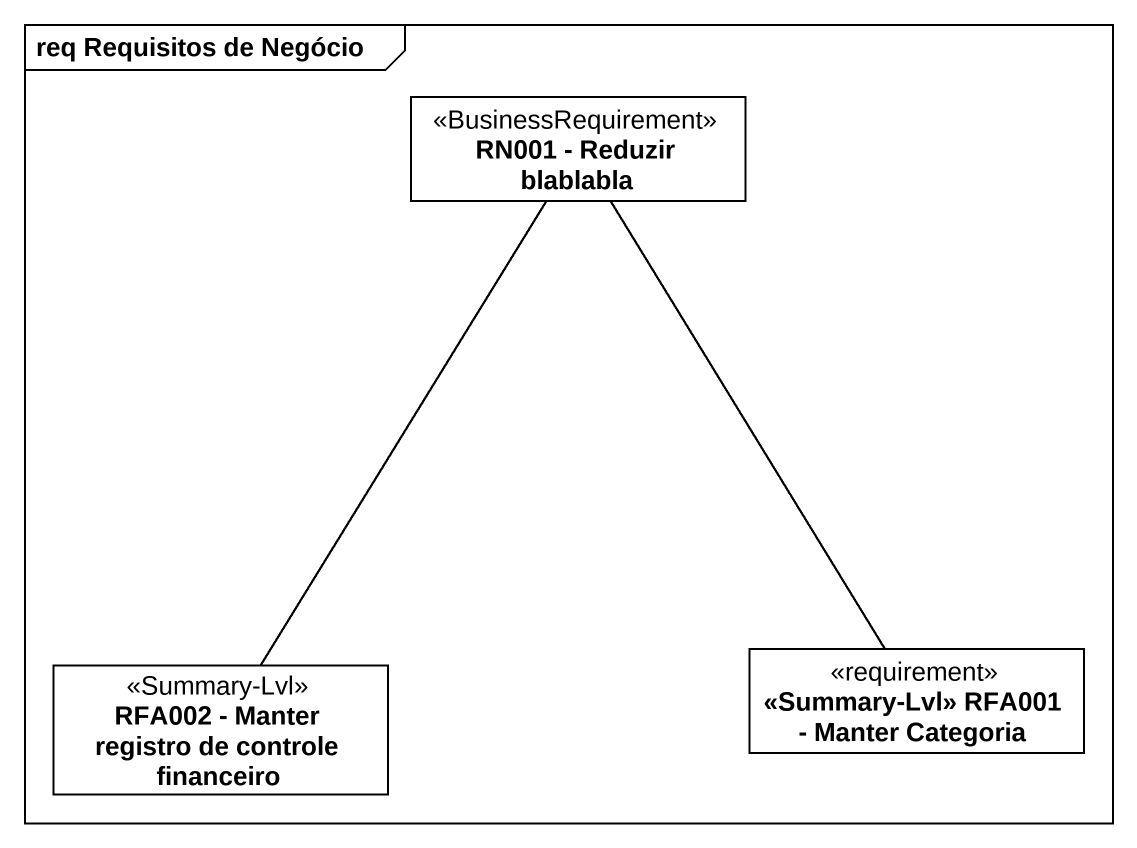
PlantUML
@startuml
mainframe req Requisitos de Negócio
hide circle
hide empty members
class "RN001 - Reduzir blablabla" as RN001_Reduzir_blablabla <<BusinessRequirement>>
class "<<Summary-Lvl>> RFA001 - Manter Categoria" as Summary_Lvl_RFA001_Manter <<requirement>>
class "RFA002 - Manter registro de controle financeiro" as RFA002_Manter_registro_de <<Summary-Lvl>>
RN001_Reduzir_blablabla -- Summary_Lvl_RFA001_Manter
RN001_Reduzir_blablabla -- RFA002_Manter_registro_de
@enduml
